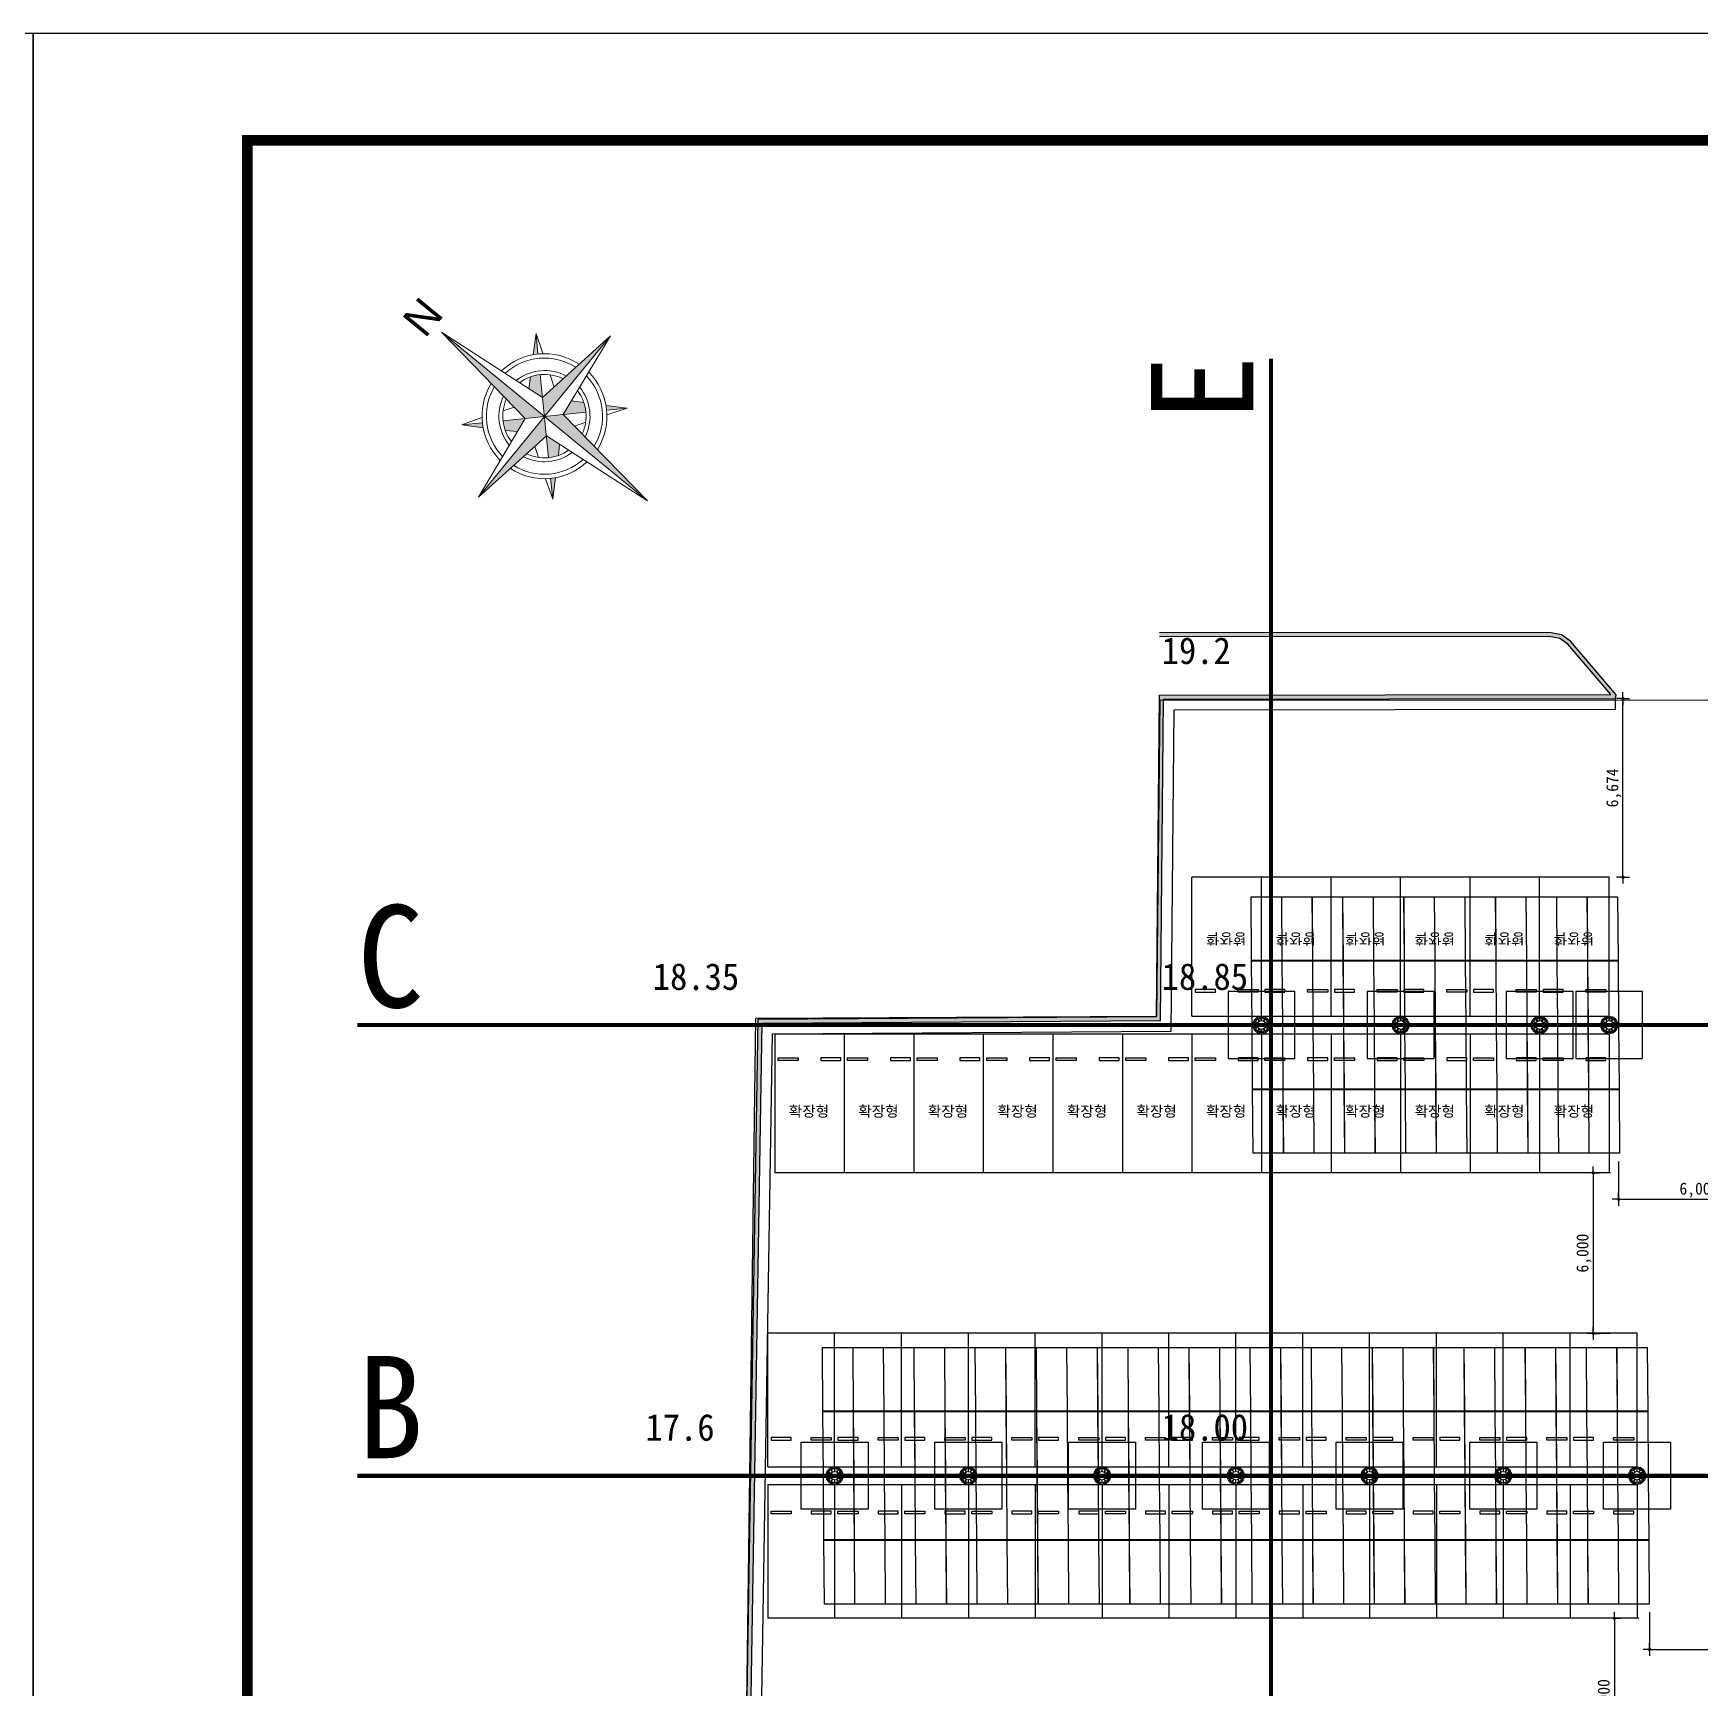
# Model space of a CAD drawing. Header units: millimetres. Extents: x 10297564 to 11610295, y -9287743 to -8409454.
# Drawn here: x 10549864 to 10612164, y -9230774 to -9168943 of the extents above; entities that cross this region are included whole.
import ezdxf
from ezdxf.enums import TextEntityAlignment as Align

# ---------------------------------------------------------------- set-up
doc = ezdxf.new("R2010")
doc.units = ezdxf.units.MM
doc.header["$LTSCALE"] = 100
for name, color, linetype, lineweight in [('Anchor Bolt', 2, 'Continuous', 0), ('BasePlate', 2, 'Continuous', 0), ('TITLE', 7, 'Continuous', 0)]:
    doc.layers.add(name, color=color, linetype=linetype, lineweight=lineweight)
for name, color, linetype in [('BOX', 7, 'Continuous'), ('BOX_Def', 8, 'Continuous'), ('CON', 2, 'Continuous'), ('E-BACK', 8, 'Continuous'), ('L형측구', 105, 'Continuous'), ('module', 5, 'Continuous'), ('PLATE', 6, 'Continuous'), ('TEX', 3, 'Continuous'), ('단면도', 140, 'Continuous'), ('지적', 6, 'Continuous'), ('표기', 6, 'Continuous'), ('현황선', 4, 'Continuous')]:
    doc.layers.add(name, color=color, linetype=linetype)
doc.styles.add('HL-S1', font='DotumChe.ttf')
doc.styles.add('KSHP', font='DotumChe.ttf')
doc.styles.get("Standard").update_dxf_attribs({"font": 'arial.ttf'})
doc.styles.add('각헤드라인엠', font='H2HDRM.TTF')
doc.dimstyles.new('HL-300', dxfattribs={"dimscale": 150, "dimtxt": 3, "dimasz": 0.8, "dimexe": 1.5, "dimexo": 2, "dimgap": 0.5, "dimtad": 1, "dimdec": 0, "dimzin": 0, "dimdsep": 46, "dimlunit": 6, "dimtxsty": 'HL-S1', "dimblk": 'HL-DOT', "dimcen": 1.5, "dimdle": 1.5, "dimclrd": 256, "dimclre": 256, "dimclrt": 3, "dimadec": 0, "dimazin": 0, "dimtfac": 1, "dimtdec": 0, "dimtix": 1, "dimtmove": 2, "dimatfit": 3, "dimldrblk": 'DOTSMALL', "dimfxl": 1.5, "dimtolj": 1, "dimtzin": 0, "dimlwd": -1, "dimarcsym": 0})

# ---------------------------------------------------------------- blocks, each defined once
blk = doc.blocks.new('A$C78AD5415')
at = {"layer": 'BOX', "const_width": 2}
blk.add_lwpolyline([(40, 20), (40, 574), (811, 574), (811, 20)], close=True, dxfattribs=at)
at = {"layer": 'BOX_Def'}
blk.add_lwpolyline([(0, 0), (841, 0), (841, 594), (0, 594)], close=True, dxfattribs=at)
blk = doc.blocks.new('ns')
h = blk.add_hatch(color=252)
h.dxf.hatch_style = 1
h.paths.add_polyline_path([(-129, 129), (0, 0), (0, 1244)])
h.paths.add_polyline_path([(-445, 377, -0.0207), (-413, 413), (-550, 550)])
h.paths.add_polyline_path([(-271, 108), (-129, 129), (-276, 276, 0.060161), (-333, 202)])
h.paths.add_polyline_path([(-974, 0), (-129, -129), (0, 0)])
h.paths.add_polyline_path([(974, 0), (125, 125), (0, 0)])
h.paths.add_polyline_path([(0, -1244), (125, -125), (0, 0)])
h.paths.add_polyline_path([(-274, -274, 0.060454), (-200, -331), (-112, -275), (-129, -129)])
h.paths.add_polyline_path([(-378, -441, -0.020641), (-413, -408), (-550, -550)])
h.paths.add_polyline_path([(276, -276, 0.059807), (334, -203), (272, -104), (125, -125)])
h.paths.add_polyline_path([(550, -550), (443, -381, -0.018915), (413, -413)])
h.paths.add_polyline_path([(278, 278, 0.059464), (205, 335), (109, 275), (125, 125)])
h.paths.add_polyline_path([(380, 447, -0.018981), (413, 417), (550, 550)])
at = {"lineweight": 0}
for points in [[(974, 0), (125, 125), (0, 1244), (-129, 129), (-974, 0), (-129, -129), (0, -1244), (125, -125)], [(550, 550), (413, 417)], [(550, -550), (413, -413)]]:
    blk.add_lwpolyline(points, close=True, dxfattribs=at)
for points in [[(0, 1244), (0, -1244)], [(-413, 413), (-550, 550), (-378, 446)], [(-550, 550), (-445, 377)], [(380, 447), (550, 550), (445, 383)], [(-203, 334), (-113, 275)], [(205, 335), (108, 275)], [(-333, 202), (-271, 108)], [(275, -275), (-276, 276)], [(278, 278), (-274, -274)], [(335, 205), (269, 104)], [(974, 0), (-974, 0)], [(-332, -199), (-274, -107)], [(334, -203), (272, -104)], [(-200, -331), (-113, -275)], [(202, -333), (108, -275)], [(-550, -550), (-444, -375)], [(-413, -408), (-550, -550), (-378, -441)], [(380, -443), (550, -550), (443, -381)]]:
    blk.add_lwpolyline(points, dxfattribs=at)
for radius, start, end in [(584, 97.7999, 174.2725), (543, 98.9028, 173.1682), (584, 5.4454, 82.9195), (543, 6.5027, 81.8922), (426, 103.3322, 168.7326), (390, 105.2678, 166.7943), (426, 10.7442, 77.774), (390, 12.5947, 75.9793), (584, 186.1795, 262.1474), (543, 187.3203, 261.0403), (426, 191.9064, 256.5934), (390, 193.9132, 254.6499), (584, 277.1311, 354.1034), (543, 278.1625, 353.01), (426, 282.2972, 348.6196), (390, 284.0994, 346.7018)]:
    blk.add_arc((2, 2), radius, start, end, dxfattribs=at)
at = {"insert": (0, 1469), "char_height": 292, "attachment_point": 5}
blk.add_mtext('N', dxfattribs=at)
blk = doc.blocks.new('HL-DOT')
at = {"color": 0, "linetype": 'ByBlock'}
for q in [(-2, 0), (0, 2), (0, -2), (2, 0)]:
    blk.add_line((0, 0), q, dxfattribs=at)
at = {"color": 0, "linetype": 'ByBlock', "const_width": 0.5}
blk.add_lwpolyline([(-0.25, 0, 1), (0.25, 0, 1)], format="xyb", close=True, dxfattribs=at)
blk = doc.blocks.new('*D889')
at = {"ltscale": 2, "transparency": 16777216}
blk.add_line((10609297, -9200362), (10609297, -9193928), dxfattribs=at)
at = {"linetype": 'Continuous', "lineweight": -2, "ltscale": 2, "transparency": 16777216}
for p, q in [((10609320, -9193808), (10609522, -9193808)), ((10609435, -9200482), (10609522, -9200482))]:
    blk.add_line(p, q, dxfattribs=at)
at = {"layer": 'defpoints', "color": 0, "linetype": 'Continuous', "ltscale": 2, "transparency": 16777216}
for p in [(10609020, -9193808), (10609297, -9193808), (10609135, -9200482)]:
    blk.add_point(p, dxfattribs=at)
at = {"linetype": 'Continuous', "ltscale": 2, "transparency": 16777216, "xscale": 120, "yscale": 120, "zscale": 120}
for p, rotation in [((10609297, -9193808), 90), ((10609297, -9200482), 270)]:
    blk.add_blockref('HL-DOT', p, dxfattribs=dict(at, rotation=rotation))
at = {"color": 3, "linetype": 'Continuous', "ltscale": 2, "transparency": 16777216, "insert": (10608954, -9197145), "char_height": 450, "attachment_point": 5, "rotation": 90, "style": 'HL-S1'}
blk.add_mtext('\\A1;6,674', dxfattribs=at)
blk = doc.blocks.new('_DotSmall')
at = {"color": 0, "linetype": 'ByBlock', "const_width": 0.5}
blk.add_lwpolyline([(-0.0625, 0, 1), (0.0625, 0, 1)], format="xyb", close=True, dxfattribs=at)
blk = doc.blocks.new('*D891')
at = {"linetype": 'Continuous', "lineweight": -2, "ltscale": 2, "transparency": 16777216}
for p, q in [((10615135, -9210734), (10615135, -9212746)), ((10609135, -9211103), (10609135, -9212746))]:
    blk.add_line(p, q, dxfattribs=at)
at = {"ltscale": 2, "transparency": 16777216}
blk.add_line((10609255, -9212521), (10615015, -9212521), dxfattribs=at)
at = {"layer": 'defpoints', "color": 0, "linetype": 'Continuous', "ltscale": 2, "transparency": 16777216}
for p in [(10609135, -9210803), (10615135, -9210434), (10615135, -9212521)]:
    blk.add_point(p, dxfattribs=at)
at = {"linetype": 'Continuous', "ltscale": 2, "transparency": 16777216, "xscale": 120, "yscale": 120, "zscale": 120, "rotation": 180}
blk.add_blockref('HL-DOT', (10609135, -9212521), dxfattribs=at)
at = {"linetype": 'Continuous', "ltscale": 2, "transparency": 16777216, "xscale": 120, "yscale": 120, "zscale": 120}
blk.add_blockref('HL-DOT', (10615135, -9212521), dxfattribs=at)
at = {"color": 3, "linetype": 'Continuous', "ltscale": 2, "transparency": 16777216, "insert": (10612135, -9212178), "char_height": 450, "attachment_point": 5, "style": 'HL-S1'}
blk.add_mtext('\\A1;6,000', dxfattribs=at)
blk = doc.blocks.new('*D892')
at = {"linetype": 'Continuous', "lineweight": -2, "ltscale": 2, "transparency": 16777216}
for p, q in [((10616290, -9227634), (10616290, -9229571)), ((10610290, -9227953), (10610290, -9229571))]:
    blk.add_line(p, q, dxfattribs=at)
at = {"ltscale": 2, "transparency": 16777216}
blk.add_line((10610410, -9229346), (10616170, -9229346), dxfattribs=at)
at = {"layer": 'defpoints', "color": 0, "linetype": 'Continuous', "ltscale": 2, "transparency": 16777216}
for p in [(10610290, -9227653), (10616290, -9227334), (10616290, -9229346)]:
    blk.add_point(p, dxfattribs=at)
at = {"linetype": 'Continuous', "ltscale": 2, "transparency": 16777216, "xscale": 120, "yscale": 120, "zscale": 120, "rotation": 180}
blk.add_blockref('HL-DOT', (10610290, -9229346), dxfattribs=at)
at = {"linetype": 'Continuous', "ltscale": 2, "transparency": 16777216, "xscale": 120, "yscale": 120, "zscale": 120}
blk.add_blockref('HL-DOT', (10616290, -9229346), dxfattribs=at)
at = {"color": 3, "linetype": 'Continuous', "ltscale": 2, "transparency": 16777216, "insert": (10613290, -9229003), "char_height": 450, "attachment_point": 5, "style": 'HL-S1'}
blk.add_mtext('\\A1;6,000', dxfattribs=at)
blk = doc.blocks.new('*D894')
at = {"linetype": 'Continuous', "lineweight": -2, "ltscale": 2, "transparency": 16777216}
for p, q in [((10608835, -9211532), (10607956, -9211532)), ((10608835, -9217532), (10607956, -9217532))]:
    blk.add_line(p, q, dxfattribs=at)
at = {"ltscale": 2, "transparency": 16777216}
blk.add_line((10608181, -9211652), (10608181, -9217412), dxfattribs=at)
at = {"layer": 'defpoints', "color": 0, "linetype": 'Continuous', "ltscale": 2, "transparency": 16777216}
for p in [(10609135, -9211532), (10608181, -9217532), (10609135, -9217532)]:
    blk.add_point(p, dxfattribs=at)
at = {"linetype": 'Continuous', "ltscale": 2, "transparency": 16777216, "xscale": 120, "yscale": 120, "zscale": 120}
for p, rotation in [((10608181, -9211532), 90), ((10608181, -9217532), 270)]:
    blk.add_blockref('HL-DOT', p, dxfattribs=dict(at, rotation=rotation))
at = {"color": 3, "linetype": 'Continuous', "ltscale": 2, "transparency": 16777216, "insert": (10607838, -9214532), "char_height": 450, "attachment_point": 5, "rotation": 90, "style": 'HL-S1'}
blk.add_mtext('\\A1;6,000', dxfattribs=at)
blk = doc.blocks.new('*D896')
at = {"linetype": 'Continuous', "lineweight": -2, "ltscale": 2, "transparency": 16777216}
for p, q in [((10609892, -9228182), (10608750, -9228182)), ((10609249, -9234182), (10608750, -9234182))]:
    blk.add_line(p, q, dxfattribs=at)
at = {"ltscale": 2, "transparency": 16777216}
blk.add_line((10608975, -9228302), (10608975, -9234062), dxfattribs=at)
at = {"layer": 'defpoints', "color": 0, "linetype": 'Continuous', "ltscale": 2, "transparency": 16777216}
for p in [(10610192, -9228182), (10608975, -9234182), (10609549, -9234182)]:
    blk.add_point(p, dxfattribs=at)
at = {"linetype": 'Continuous', "ltscale": 2, "transparency": 16777216, "xscale": 120, "yscale": 120, "zscale": 120}
for p, rotation in [((10608975, -9228182), 90), ((10608975, -9234182), 270)]:
    blk.add_blockref('HL-DOT', p, dxfattribs=dict(at, rotation=rotation))
at = {"color": 3, "linetype": 'Continuous', "ltscale": 2, "transparency": 16777216, "insert": (10608632, -9231182), "char_height": 450, "attachment_point": 5, "rotation": 90, "style": 'HL-S1'}
blk.add_mtext('\\A1;6,000', dxfattribs=at)
blk = doc.blocks.new('확장주차')
at = {"color": 8, "linetype": 'ByBlock', "ltscale": 1.8}
for p, q in [((11400182, -10181968), (11402782, -10181968)), ((11400182, -10181968), (11400182, -10187168)), ((11402782, -10181968), (11402782, -10187168)), ((11400307, -10182968), (11400307, -10182868)), ((11400307, -10182868), (11401057, -10182868)), ((11401057, -10182868), (11401057, -10182968)), ((11402657, -10182868), (11401907, -10182868)), ((11401907, -10182868), (11401907, -10182968)), ((11402657, -10182968), (11402657, -10182868)), ((11401057, -10182968), (11400307, -10182968)), ((11401907, -10182968), (11402657, -10182968)), ((11402782, -10187168), (11400182, -10187168))]:
    blk.add_line(p, q, dxfattribs=at)
at = {"layer": 'TEX', "color": 3, "style": '각헤드라인엠'}
blk.add_text('확장형', height=400, dxfattribs=at).set_placement((11401461, -10185068), align=Align.CENTER)
blk = doc.blocks.new('일반주차')
at = {"color": 8, "linetype": 'ByBlock', "ltscale": 1.8}
for p, q in [((10522570, -9706491), (10520070, -9706491)), ((10520070, -9711491), (10520070, -9706491)), ((10522570, -9711491), (10522570, -9706491)), ((10520945, -9710391), (10520195, -9710391)), ((10520195, -9710391), (10520195, -9710491)), ((10520195, -9710491), (10520945, -9710491)), ((10520945, -9710491), (10520945, -9710391)), ((10521695, -9710391), (10522445, -9710391)), ((10521695, -9710491), (10521695, -9710391)), ((10522445, -9710491), (10521695, -9710491)), ((10522445, -9710391), (10522445, -9710491)), ((10520070, -9711491), (10522570, -9711491))]:
    blk.add_line(p, q, dxfattribs=at)
blk = doc.blocks.new('ANCHOR_BOLT-PLAN-M24')
at = {"layer": 'E-BACK'}
for p, q in [((-26, 0), (26, 0)), ((-20, -4), (-18, 3)), ((0, 21), (-18, 10)), ((-18, 10), (-18, -10)), ((-13, 16), (-15, 12)), ((-13, 16), (-6, 17)), ((0, 26), (0, -26)), ((18, 10), (0, 21)), ((7, 20), (3, 19)), ((7, 20), (12, 14)), ((18, -10), (18, 10)), ((20, 4), (18, 7)), ((20, 4), (18, -3)), ((-20, -4), (-18, -7)), ((-18, -10), (0, -21)), ((-7, -20), (-12, -14)), ((-7, -20), (-3, -19)), ((0, -21), (18, -10)), ((13, -16), (6, -17)), ((13, -16), (15, -12))]:
    blk.add_line(p, q, dxfattribs=at)
for radius in [22, 12]:
    blk.add_circle((0, 0), radius, dxfattribs=at)
blk = doc.blocks.new('기초')
at = {"layer": 'BasePlate'}
for radius in [325, 159, 151]:
    blk.add_circle((10406084, -9713701), radius, dxfattribs=at)
at = {"layer": 'CON'}
blk.add_lwpolyline([(10404834, -9714951), (10407334, -9714951), (10407334, -9712451), (10404834, -9712451)], close=True, dxfattribs=at)
at = {"layer": 'PLATE'}
for points in [[(10405925, -9713695), (10405925, -9713707), (10405788, -9713707), (10405788, -9713695), (10405925, -9713695)], [(10405949, -9713616), (10405943, -9713627), (10405824, -9713558), (10405830, -9713548), (10405949, -9713616)], [(10405943, -9713775), (10405949, -9713786), (10405830, -9713854), (10405824, -9713844), (10405943, -9713775)], [(10406010, -9713560), (10405999, -9713566), (10405931, -9713447), (10405941, -9713441), (10406010, -9713560)], [(10406090, -9713542), (10406078, -9713542), (10406078, -9713405), (10406090, -9713405), (10406090, -9713542)], [(10406169, -9713566), (10406158, -9713560), (10406227, -9713441), (10406237, -9713447), (10406169, -9713566)], [(10406225, -9713627), (10406219, -9713616), (10406338, -9713548), (10406344, -9713558), (10406225, -9713627)], [(10406219, -9713786), (10406225, -9713775), (10406344, -9713844), (10406338, -9713854), (10406219, -9713786)], [(10406243, -9713707), (10406243, -9713695), (10406381, -9713695), (10406381, -9713707), (10406243, -9713707)], [(10405999, -9713836), (10406010, -9713842), (10405941, -9713961), (10405931, -9713955), (10405999, -9713836)], [(10406078, -9713860), (10406090, -9713860), (10406090, -9713997), (10406078, -9713997), (10406078, -9713860)], [(10406158, -9713842), (10406169, -9713836), (10406237, -9713955), (10406227, -9713961), (10406158, -9713842)]]:
    blk.add_lwpolyline(points, dxfattribs=at)
at = {"layer": 'Anchor Bolt'}
for p in [(10405814, -9713629), (10405814, -9713773), (10405886, -9713503), (10406012, -9713431), (10406157, -9713431), (10406282, -9713503), (10406355, -9713629), (10406355, -9713773), (10405886, -9713899), (10406012, -9713971), (10406157, -9713971), (10406282, -9713899)]:
    blk.add_blockref('ANCHOR_BOLT-PLAN-M24', p, dxfattribs=at)

msp = doc.modelspace()

# ---------------------------------------------------------------- hatches: boundary and pattern name
at = {"layer": '현황선'}
h = msp.add_hatch(color=8, dxfattribs=at)
h.dxf.hatch_style = 1
h.paths.add_polyline_path([(10578186.5, -9255710.1), (10578162.8, -9255562), (10578497.2, -9255508.5), (10578819.6, -9255320.4), (10580487.2, -9253428.1), (10576186.9, -9253376.6), (10576962.7, -9205788.4), (10591855.1, -9205687.9), (10591966.7, -9193680.5), (10608840.6, -9193658.2), (10607232.6, -9191769.1), (10606933.5, -9191562.1), (10606536.8, -9191491.1), (10591965.3, -9191500.3), (10591965.2, -9191350.3), (10606550, -9191341.1), (10606992.1, -9191420.2), (10607334.1, -9191657), (10609047.3, -9193669.5), (10609019.6, -9193807.9), (10592115.3, -9193830.3), (10592003.7, -9205836.9), (10577110.3, -9205937.4), (10576339.3, -9253228.5), (10580668.4, -9253280.3), (10580658.7, -9253460.5), (10578916.1, -9255437.7), (10578548.6, -9255652.2)])

# ---------------------------------------------------------------- linework, layer by layer
at = {"layer": 'L형측구', "color": 3}
msp.add_lwpolyline([(10578186.5, -9255710.1), (10578548.6, -9255652.2), (10578916.1, -9255437.7), (10580658.7, -9253460.5), (10580668.4, -9253280.3), (10580668.4, -9253280.3), (10576339.3, -9253228.5), (10577110.3, -9205937.4), (10592003.7, -9205836.9), (10592115.3, -9193830.3), (10609019.6, -9193807.9), (10609047.3, -9193669.5), (10607334.1, -9191657), (10606992.1, -9191420.2), (10606550, -9191341.1), (10591963.7, -9191350.3)], dxfattribs=at)
at = {"layer": 'module', "linetype": 'Continuous', "ltscale": 2}
for points in [[(10595395.7, -9201210.7), (10596528.2, -9201210.7), (10596546.2, -9203601.5), (10595413.7, -9203601.5), (10595395.7, -9201210.7)], [(10596538.2, -9201210.7), (10597670.7, -9201210.7), (10597688.6, -9203601.5), (10596556.1, -9203601.5), (10596538.2, -9201210.7)], [(10597680.7, -9201210.7), (10598813.2, -9201210.7), (10598831.1, -9203601.5), (10597698.6, -9203601.5), (10597680.7, -9201210.7)], [(10598823.2, -9201210.7), (10599955.7, -9201210.7), (10599973.6, -9203601.5), (10598841.1, -9203601.5), (10598823.2, -9201210.7)], [(10599965.6, -9201210.7), (10601098.1, -9201210.7), (10601116.1, -9203601.5), (10599983.6, -9203601.5), (10599965.6, -9201210.7)], [(10601108.1, -9201210.7), (10602240.6, -9201210.7), (10602258.6, -9203601.5), (10601126.1, -9203601.5), (10601108.1, -9201210.7)], [(10602250.6, -9201210.7), (10603383.1, -9201210.7), (10603401, -9203601.5), (10602268.6, -9203601.5), (10602250.6, -9201210.7)], [(10603393.1, -9201210.7), (10604525.6, -9201210.7), (10604543.5, -9203601.5), (10603411, -9203601.5), (10603393.1, -9201210.7)], [(10604535.6, -9201210.7), (10605668.1, -9201210.7), (10605686, -9203601.5), (10604553.5, -9203601.5), (10604535.6, -9201210.7)], [(10605678.1, -9201210.7), (10606810.5, -9201210.7), (10606828.5, -9203601.5), (10605696, -9203601.5), (10605678.1, -9201210.7)], [(10606820.5, -9201210.7), (10607953, -9201210.7), (10607971, -9203601.5), (10606838.5, -9203601.5), (10606820.5, -9201210.7)], [(10607963, -9201210.7), (10609095.5, -9201210.7), (10609113.5, -9203601.5), (10607981, -9203601.5), (10607963, -9201210.7)], [(10595413.7, -9203611.2), (10596546.2, -9203611.2), (10596564.2, -9206002), (10595431.7, -9206002), (10595413.7, -9203611.2)], [(10596556.2, -9203611.2), (10597688.7, -9203611.2), (10597706.7, -9206002), (10596574.2, -9206002), (10596556.2, -9203611.2)], [(10597698.7, -9203611.2), (10598831.2, -9203611.2), (10598849.1, -9206002), (10597716.7, -9206002), (10597698.7, -9203611.2)], [(10598841.2, -9203611.2), (10599973.7, -9203611.2), (10599991.6, -9206002), (10598859.1, -9206002), (10598841.2, -9203611.2)], [(10599983.7, -9203611.2), (10601116.2, -9203611.2), (10601134.1, -9206002), (10600001.6, -9206002), (10599983.7, -9203611.2)], [(10601126.1, -9203611.2), (10602258.6, -9203611.2), (10602276.6, -9206002), (10601144.1, -9206002), (10601126.1, -9203611.2)], [(10602268.6, -9203611.2), (10603401.1, -9203611.2), (10603419.1, -9206002), (10602286.6, -9206002), (10602268.6, -9203611.2)], [(10603411.1, -9203611.2), (10604543.6, -9203611.2), (10604561.5, -9206002), (10603429.1, -9206002), (10603411.1, -9203611.2)], [(10604553.6, -9203611.2), (10605686.1, -9203611.2), (10605704, -9206002), (10604571.5, -9206002), (10604553.6, -9203611.2)], [(10605696.1, -9203611.2), (10606828.6, -9203611.2), (10606846.5, -9206002), (10605714, -9206002), (10605696.1, -9203611.2)], [(10606838.6, -9203611.2), (10607971, -9203611.2), (10607989, -9206002), (10606856.5, -9206002), (10606838.6, -9203611.2)], [(10607981, -9203611.2), (10609113.5, -9203611.2), (10609131.5, -9206002), (10607999, -9206002), (10607981, -9203611.2)], [(10595431.8, -9206011.7), (10596564.2, -9206011.7), (10596582.2, -9208402.5), (10595449.7, -9208402.5), (10595431.8, -9206011.7)], [(10596574.2, -9206011.7), (10597706.7, -9206011.7), (10597724.7, -9208402.5), (10596592.2, -9208402.5), (10596574.2, -9206011.7)], [(10597716.7, -9206011.7), (10598849.2, -9206011.7), (10598867.2, -9208402.5), (10597734.7, -9208402.5), (10597716.7, -9206011.7)], [(10598859.2, -9206011.7), (10599991.7, -9206011.7), (10600009.6, -9208402.5), (10598877.2, -9208402.5), (10598859.2, -9206011.7)], [(10600001.7, -9206011.7), (10601134.2, -9206011.7), (10601152.1, -9208402.5), (10600019.6, -9208402.5), (10600001.7, -9206011.7)], [(10601144.2, -9206011.7), (10602276.7, -9206011.7), (10602294.6, -9208402.5), (10601162.1, -9208402.5), (10601144.2, -9206011.7)], [(10602286.7, -9206011.7), (10603419.1, -9206011.7), (10603437.1, -9208402.5), (10602304.6, -9208402.5), (10602286.7, -9206011.7)], [(10603429.1, -9206011.7), (10604561.6, -9206011.7), (10604579.6, -9208402.5), (10603447.1, -9208402.5), (10603429.1, -9206011.7)], [(10604571.6, -9206011.7), (10605704.1, -9206011.7), (10605722, -9208402.5), (10604589.6, -9208402.5), (10604571.6, -9206011.7)], [(10605714.1, -9206011.7), (10606846.6, -9206011.7), (10606864.5, -9208402.5), (10605732, -9208402.5), (10605714.1, -9206011.7)], [(10606856.6, -9206011.7), (10607989.1, -9206011.7), (10608007, -9208402.5), (10606874.5, -9208402.5), (10606856.6, -9206011.7)], [(10607999.1, -9206011.7), (10609131.5, -9206011.7), (10609149.5, -9208402.5), (10608017, -9208402.5), (10607999.1, -9206011.7)], [(10595449.8, -9208412.2), (10596582.3, -9208412.2), (10596600.2, -9210803), (10595467.7, -9210803), (10595449.8, -9208412.2)], [(10596592.3, -9208412.2), (10597724.7, -9208412.2), (10597742.7, -9210803), (10596610.2, -9210803), (10596592.3, -9208412.2)], [(10597734.7, -9208412.2), (10598867.2, -9208412.2), (10598885.2, -9210803), (10597752.7, -9210803), (10597734.7, -9208412.2)], [(10598877.2, -9208412.2), (10600009.7, -9208412.2), (10600027.7, -9210803), (10598895.2, -9210803), (10598877.2, -9208412.2)], [(10600019.7, -9208412.2), (10601152.2, -9208412.2), (10601170.1, -9210803), (10600037.7, -9210803), (10600019.7, -9208412.2)], [(10601162.2, -9208412.2), (10602294.7, -9208412.2), (10602312.6, -9210803), (10601180.1, -9210803), (10601162.2, -9208412.2)], [(10602304.7, -9208412.2), (10603437.2, -9208412.2), (10603455.1, -9210803), (10602322.6, -9210803), (10602304.7, -9208412.2)], [(10603447.2, -9208412.2), (10604579.6, -9208412.2), (10604597.6, -9210803), (10603465.1, -9210803), (10603447.2, -9208412.2)], [(10604589.6, -9208412.2), (10605722.1, -9208412.2), (10605740.1, -9210803), (10604607.6, -9210803), (10604589.6, -9208412.2)], [(10605732.1, -9208412.2), (10606864.6, -9208412.2), (10606882.5, -9210803), (10605750.1, -9210803), (10605732.1, -9208412.2)], [(10606874.6, -9208412.2), (10608007.1, -9208412.2), (10608025, -9210803), (10606892.5, -9210803), (10606874.6, -9208412.2)], [(10608017.1, -9208412.2), (10609149.6, -9208412.2), (10609167.5, -9210803), (10608035, -9210803), (10608017.1, -9208412.2)], [(10579366.9, -9218054.6), (10580499.4, -9218054.6), (10580517.3, -9220445.4), (10579384.9, -9220445.4), (10579366.9, -9218054.6)], [(10580509.4, -9218054.6), (10581641.9, -9218054.6), (10581659.8, -9220445.4), (10580527.3, -9220445.4), (10580509.4, -9218054.6)], [(10581651.9, -9218054.6), (10582784.4, -9218054.6), (10582802.3, -9220445.4), (10581669.8, -9220445.4), (10581651.9, -9218054.6)], [(10582794.4, -9218054.6), (10583926.8, -9218054.6), (10583944.8, -9220445.4), (10582812.3, -9220445.4), (10582794.4, -9218054.6)], [(10583936.8, -9218054.6), (10585069.3, -9218054.6), (10585087.3, -9220445.4), (10583954.8, -9220445.4), (10583936.8, -9218054.6)], [(10585079.3, -9218054.6), (10586211.8, -9218054.6), (10586229.8, -9220445.4), (10585097.3, -9220445.4), (10585079.3, -9218054.6)], [(10586221.8, -9218054.6), (10587354.3, -9218054.6), (10587372.2, -9220445.4), (10586239.8, -9220445.4), (10586221.8, -9218054.6)], [(10587364.3, -9218054.6), (10588496.8, -9218054.6), (10588514.7, -9220445.4), (10587382.2, -9220445.4), (10587364.3, -9218054.6)], [(10588506.8, -9218054.6), (10589639.3, -9218054.6), (10589657.2, -9220445.4), (10588524.7, -9220445.4), (10588506.8, -9218054.6)], [(10589649.2, -9218054.6), (10590781.7, -9218054.6), (10590799.7, -9220445.4), (10589667.2, -9220445.4), (10589649.2, -9218054.6)], [(10590791.7, -9218054.6), (10591924.2, -9218054.6), (10591942.2, -9220445.4), (10590809.7, -9220445.4), (10590791.7, -9218054.6)], [(10591934.2, -9218054.6), (10593066.7, -9218054.6), (10593084.6, -9220445.4), (10591952.2, -9220445.4), (10591934.2, -9218054.6)], [(10593076.7, -9218054.6), (10594209.2, -9218054.6), (10594227.1, -9220445.4), (10593094.6, -9220445.4), (10593076.7, -9218054.6)], [(10594219.2, -9218054.6), (10595351.7, -9218054.6), (10595369.6, -9220445.4), (10594237.1, -9220445.4), (10594219.2, -9218054.6)], [(10595361.7, -9218054.6), (10596494.1, -9218054.6), (10596512.1, -9220445.4), (10595379.6, -9220445.4), (10595361.7, -9218054.6)], [(10596504.1, -9218054.6), (10597636.6, -9218054.6), (10597654.6, -9220445.4), (10596522.1, -9220445.4), (10596504.1, -9218054.6)], [(10597646.6, -9218054.6), (10598779.1, -9218054.6), (10598797.1, -9220445.4), (10597664.6, -9220445.4), (10597646.6, -9218054.6)], [(10598789.1, -9218054.6), (10599921.6, -9218054.6), (10599939.5, -9220445.4), (10598807.1, -9220445.4), (10598789.1, -9218054.6)], [(10599931.6, -9218054.6), (10601064.1, -9218054.6), (10601082, -9220445.4), (10599949.5, -9220445.4), (10599931.6, -9218054.6)], [(10601074.1, -9218054.6), (10602206.6, -9218054.6), (10602224.5, -9220445.4), (10601092, -9220445.4), (10601074.1, -9218054.6)], [(10602216.5, -9218054.6), (10603349, -9218054.6), (10603367, -9220445.4), (10602234.5, -9220445.4), (10602216.5, -9218054.6)], [(10603359, -9218054.6), (10604491.5, -9218054.6), (10604509.5, -9220445.4), (10603377, -9220445.4), (10603359, -9218054.6)], [(10604501.5, -9218054.6), (10605634, -9218054.6), (10605651.9, -9220445.4), (10604519.5, -9220445.4), (10604501.5, -9218054.6)], [(10605644, -9218054.6), (10606776.5, -9218054.6), (10606794.4, -9220445.4), (10605661.9, -9220445.4), (10605644, -9218054.6)], [(10606786.5, -9218054.6), (10607919, -9218054.6), (10607936.9, -9220445.4), (10606804.4, -9220445.4), (10606786.5, -9218054.6)], [(10607929, -9218054.6), (10609061.4, -9218054.6), (10609079.4, -9220445.4), (10607946.9, -9220445.4), (10607929, -9218054.6)], [(10609071.4, -9218054.6), (10610203.9, -9218054.6), (10610221.9, -9220445.4), (10609089.4, -9220445.4), (10609071.4, -9218054.6)], [(10579384.9, -9220455.1), (10580517.4, -9220455.1), (10580535.4, -9222846), (10579402.9, -9222846), (10579384.9, -9220455.1)], [(10580527.4, -9220455.1), (10581659.9, -9220455.1), (10581677.8, -9222846), (10580545.4, -9222846), (10580527.4, -9220455.1)], [(10581669.9, -9220455.1), (10582802.4, -9220455.1), (10582820.3, -9222846), (10581687.8, -9222846), (10581669.9, -9220455.1)], [(10582812.4, -9220455.1), (10583944.9, -9220455.1), (10583962.8, -9222846), (10582830.3, -9222846), (10582812.4, -9220455.1)], [(10583954.9, -9220455.1), (10585087.3, -9220455.1), (10585105.3, -9222846), (10583972.8, -9222846), (10583954.9, -9220455.1)], [(10585097.3, -9220455.1), (10586229.8, -9220455.1), (10586247.8, -9222846), (10585115.3, -9222846), (10585097.3, -9220455.1)], [(10586239.8, -9220455.1), (10587372.3, -9220455.1), (10587390.3, -9222846), (10586257.8, -9222846), (10586239.8, -9220455.1)], [(10587382.3, -9220455.1), (10588514.8, -9220455.1), (10588532.7, -9222846), (10587400.3, -9222846), (10587382.3, -9220455.1)], [(10588524.8, -9220455.1), (10589657.3, -9220455.1), (10589675.2, -9222846), (10588542.7, -9222846), (10588524.8, -9220455.1)], [(10589667.3, -9220455.1), (10590799.8, -9220455.1), (10590817.7, -9222846), (10589685.2, -9222846), (10589667.3, -9220455.1)], [(10590809.8, -9220455.1), (10591942.2, -9220455.1), (10591960.2, -9222846), (10590827.7, -9222846), (10590809.8, -9220455.1)], [(10591952.2, -9220455.1), (10593084.7, -9220455.1), (10593102.7, -9222846), (10591970.2, -9222846), (10591952.2, -9220455.1)], [(10593094.7, -9220455.1), (10594227.2, -9220455.1), (10594245.1, -9222846), (10593112.7, -9222846), (10593094.7, -9220455.1)], [(10594237.2, -9220455.1), (10595369.7, -9220455.1), (10595387.6, -9222846), (10594255.1, -9222846), (10594237.2, -9220455.1)], [(10595379.7, -9220455.1), (10596512.2, -9220455.1), (10596530.1, -9222846), (10595397.6, -9222846), (10595379.7, -9220455.1)], [(10596522.2, -9220455.1), (10597654.6, -9220455.1), (10597672.6, -9222846), (10596540.1, -9222846), (10596522.2, -9220455.1)], [(10597664.6, -9220455.1), (10598797.1, -9220455.1), (10598815.1, -9222846), (10597682.6, -9222846), (10597664.6, -9220455.1)], [(10598807.1, -9220455.1), (10599939.6, -9220455.1), (10599957.6, -9222846), (10598825.1, -9222846), (10598807.1, -9220455.1)], [(10599949.6, -9220455.1), (10601082.1, -9220455.1), (10601100, -9222846), (10599967.6, -9222846), (10599949.6, -9220455.1)], [(10601092.1, -9220455.1), (10602224.6, -9220455.1), (10602242.5, -9222846), (10601110, -9222846), (10601092.1, -9220455.1)], [(10602234.6, -9220455.1), (10603367.1, -9220455.1), (10603385, -9222846), (10602252.5, -9222846), (10602234.6, -9220455.1)], [(10603377.1, -9220455.1), (10604509.5, -9220455.1), (10604527.5, -9222846), (10603395, -9222846), (10603377.1, -9220455.1)], [(10604519.5, -9220455.1), (10605652, -9220455.1), (10605670, -9222846), (10604537.5, -9222846), (10604519.5, -9220455.1)], [(10605662, -9220455.1), (10606794.5, -9220455.1), (10606812.4, -9222846), (10605680, -9222846), (10605662, -9220455.1)], [(10606804.5, -9220455.1), (10607937, -9220455.1), (10607954.9, -9222846), (10606822.4, -9222846), (10606804.5, -9220455.1)], [(10607947, -9220455.1), (10609079.5, -9220455.1), (10609097.4, -9222846), (10607964.9, -9222846), (10607947, -9220455.1)], [(10609089.5, -9220455.1), (10610221.9, -9220455.1), (10610239.9, -9222846), (10609107.4, -9222846), (10609089.5, -9220455.1)], [(10579403, -9222855.7), (10580535.4, -9222855.7), (10580553.4, -9225246.5), (10579420.9, -9225246.5), (10579403, -9222855.7)], [(10580545.4, -9222855.7), (10581677.9, -9222855.7), (10581695.9, -9225246.5), (10580563.4, -9225246.5), (10580545.4, -9222855.7)], [(10581687.9, -9222855.7), (10582820.4, -9222855.7), (10582838.3, -9225246.5), (10581705.9, -9225246.5), (10581687.9, -9222855.7)], [(10582830.4, -9222855.7), (10583962.9, -9222855.7), (10583980.8, -9225246.5), (10582848.3, -9225246.5), (10582830.4, -9222855.7)], [(10583972.9, -9222855.7), (10585105.4, -9222855.7), (10585123.3, -9225246.5), (10583990.8, -9225246.5), (10583972.9, -9222855.7)], [(10585115.4, -9222855.7), (10586247.8, -9222855.7), (10586265.8, -9225246.5), (10585133.3, -9225246.5), (10585115.4, -9222855.7)], [(10586257.8, -9222855.7), (10587390.3, -9222855.7), (10587408.3, -9225246.5), (10586275.8, -9225246.5), (10586257.8, -9222855.7)], [(10587400.3, -9222855.7), (10588532.8, -9222855.7), (10588550.8, -9225246.5), (10587418.3, -9225246.5), (10587400.3, -9222855.7)], [(10588542.8, -9222855.7), (10589675.3, -9222855.7), (10589693.2, -9225246.5), (10588560.8, -9225246.5), (10588542.8, -9222855.7)], [(10589685.3, -9222855.7), (10590817.8, -9222855.7), (10590835.7, -9225246.5), (10589703.2, -9225246.5), (10589685.3, -9222855.7)], [(10590827.8, -9222855.7), (10591960.3, -9222855.7), (10591978.2, -9225246.5), (10590845.7, -9225246.5), (10590827.8, -9222855.7)], [(10591970.3, -9222855.7), (10593102.7, -9222855.7), (10593120.7, -9225246.5), (10591988.2, -9225246.5), (10591970.3, -9222855.7)], [(10593112.7, -9222855.7), (10594245.2, -9222855.7), (10594263.2, -9225246.5), (10593130.7, -9225246.5), (10593112.7, -9222855.7)], [(10594255.2, -9222855.7), (10595387.7, -9222855.7), (10595405.6, -9225246.5), (10594273.2, -9225246.5), (10594255.2, -9222855.7)], [(10595397.7, -9222855.7), (10596530.2, -9222855.7), (10596548.1, -9225246.5), (10595415.6, -9225246.5), (10595397.7, -9222855.7)], [(10596540.2, -9222855.7), (10597672.7, -9222855.7), (10597690.6, -9225246.5), (10596558.1, -9225246.5), (10596540.2, -9222855.7)], [(10597682.7, -9222855.7), (10598815.1, -9222855.7), (10598833.1, -9225246.5), (10597700.6, -9225246.5), (10597682.7, -9222855.7)], [(10598825.1, -9222855.7), (10599957.6, -9222855.7), (10599975.6, -9225246.5), (10598843.1, -9225246.5), (10598825.1, -9222855.7)], [(10599967.6, -9222855.7), (10601100.1, -9222855.7), (10601118.1, -9225246.5), (10599985.6, -9225246.5), (10599967.6, -9222855.7)], [(10601110.1, -9222855.7), (10602242.6, -9222855.7), (10602260.5, -9225246.5), (10601128.1, -9225246.5), (10601110.1, -9222855.7)], [(10602252.6, -9222855.7), (10603385.1, -9222855.7), (10603403, -9225246.5), (10602270.5, -9225246.5), (10602252.6, -9222855.7)], [(10603395.1, -9222855.7), (10604527.6, -9222855.7), (10604545.5, -9225246.5), (10603413, -9225246.5), (10603395.1, -9222855.7)], [(10604537.6, -9222855.7), (10605670, -9222855.7), (10605688, -9225246.5), (10604555.5, -9225246.5), (10604537.6, -9222855.7)], [(10605680, -9222855.7), (10606812.5, -9222855.7), (10606830.5, -9225246.5), (10605698, -9225246.5), (10605680, -9222855.7)], [(10606822.5, -9222855.7), (10607955, -9222855.7), (10607972.9, -9225246.5), (10606840.5, -9225246.5), (10606822.5, -9222855.7)], [(10607965, -9222855.7), (10609097.5, -9222855.7), (10609115.4, -9225246.5), (10607982.9, -9225246.5), (10607965, -9222855.7)], [(10609107.5, -9222855.7), (10610240, -9222855.7), (10610257.9, -9225246.5), (10609125.4, -9225246.5), (10609107.5, -9222855.7)], [(10579421, -9225256.2), (10580553.5, -9225256.2), (10580571.4, -9227647), (10579438.9, -9227647), (10579421, -9225256.2)], [(10580563.5, -9225256.2), (10581695.9, -9225256.2), (10581713.9, -9227647), (10580581.4, -9227647), (10580563.5, -9225256.2)], [(10581705.9, -9225256.2), (10582838.4, -9225256.2), (10582856.4, -9227647), (10581723.9, -9227647), (10581705.9, -9225256.2)], [(10582848.4, -9225256.2), (10583980.9, -9225256.2), (10583998.8, -9227647), (10582866.4, -9227647), (10582848.4, -9225256.2)], [(10583990.9, -9225256.2), (10585123.4, -9225256.2), (10585141.3, -9227647), (10584008.8, -9227647), (10583990.9, -9225256.2)], [(10585133.4, -9225256.2), (10586265.9, -9225256.2), (10586283.8, -9227647), (10585151.3, -9227647), (10585133.4, -9225256.2)], [(10586275.9, -9225256.2), (10587408.3, -9225256.2), (10587426.3, -9227647), (10586293.8, -9227647), (10586275.9, -9225256.2)], [(10587418.3, -9225256.2), (10588550.8, -9225256.2), (10588568.8, -9227647), (10587436.3, -9227647), (10587418.3, -9225256.2)], [(10588560.8, -9225256.2), (10589693.3, -9225256.2), (10589711.3, -9227647), (10588578.8, -9227647), (10588560.8, -9225256.2)], [(10589703.3, -9225256.2), (10590835.8, -9225256.2), (10590853.7, -9227647), (10589721.3, -9227647), (10589703.3, -9225256.2)], [(10590845.8, -9225256.2), (10591978.3, -9225256.2), (10591996.2, -9227647), (10590863.7, -9227647), (10590845.8, -9225256.2)], [(10591988.3, -9225256.2), (10593120.8, -9225256.2), (10593138.7, -9227647), (10592006.2, -9227647), (10591988.3, -9225256.2)], [(10593130.8, -9225256.2), (10594263.2, -9225256.2), (10594281.2, -9227647), (10593148.7, -9227647), (10593130.8, -9225256.2)], [(10594273.2, -9225256.2), (10595405.7, -9225256.2), (10595423.7, -9227647), (10594291.2, -9227647), (10594273.2, -9225256.2)], [(10595415.7, -9225256.2), (10596548.2, -9225256.2), (10596566.1, -9227647), (10595433.7, -9227647), (10595415.7, -9225256.2)], [(10596558.2, -9225256.2), (10597690.7, -9225256.2), (10597708.6, -9227647), (10596576.1, -9227647), (10596558.2, -9225256.2)], [(10597700.7, -9225256.2), (10598833.2, -9225256.2), (10598851.1, -9227647), (10597718.6, -9227647), (10597700.7, -9225256.2)], [(10598843.2, -9225256.2), (10599975.6, -9225256.2), (10599993.6, -9227647), (10598861.1, -9227647), (10598843.2, -9225256.2)], [(10599985.6, -9225256.2), (10601118.1, -9225256.2), (10601136.1, -9227647), (10600003.6, -9227647), (10599985.6, -9225256.2)], [(10601128.1, -9225256.2), (10602260.6, -9225256.2), (10602278.6, -9227647), (10601146.1, -9227647), (10601128.1, -9225256.2)], [(10602270.6, -9225256.2), (10603403.1, -9225256.2), (10603421, -9227647), (10602288.6, -9227647), (10602270.6, -9225256.2)], [(10603413.1, -9225256.2), (10604545.6, -9225256.2), (10604563.5, -9227647), (10603431, -9227647), (10603413.1, -9225256.2)], [(10604555.6, -9225256.2), (10605688.1, -9225256.2), (10605706, -9227647), (10604573.5, -9227647), (10604555.6, -9225256.2)], [(10605698.1, -9225256.2), (10606830.5, -9225256.2), (10606848.5, -9227647), (10605716, -9227647), (10605698.1, -9225256.2)], [(10606840.5, -9225256.2), (10607973, -9225256.2), (10607991, -9227647), (10606858.5, -9227647), (10606840.5, -9225256.2)], [(10607983, -9225256.2), (10609115.5, -9225256.2), (10609133.4, -9227647), (10608001, -9227647), (10607983, -9225256.2)], [(10609125.5, -9225256.2), (10610258, -9225256.2), (10610275.9, -9227647), (10609143.4, -9227647), (10609125.5, -9225256.2)]]:
    msp.add_lwpolyline(points, dxfattribs=at)
at = {"layer": '단면도', "const_width": 150}
for points in [[(10596134.6, -9181104.8), (10596134.6, -9262774.6)], [(10658175.9, -9206006.9), (10561979.9, -9206006.9)], [(10658175.9, -9222856.9), (10561979.9, -9222856.9)]]:
    msp.add_lwpolyline(points, dxfattribs=at)
at = {"layer": '지적'}
msp.add_lwpolyline([(10576252.8, -9253162.5), (10576876.4, -9205752.3), (10591872, -9205679.3), (10591991, -9193848.3), (10640320.9, -9193867.2), (10648572.5, -9201675.3), (10648076.4, -9247253.3), (10642348.4, -9253162.5), (10576252.8, -9253162.5)], close=True, dxfattribs=at)
at = {"layer": '현황선', "color": 3}
for points in [[(10578162.8, -9255562), (10578497.2, -9255508.5), (10578819.6, -9255320.4), (10580487.2, -9253428.1), (10576186.9, -9253376.6), (10576962.7, -9205788.4), (10591855.1, -9205687.9), (10591966.7, -9193680.5), (10608840.6, -9193658.2), (10607232.6, -9191769.1), (10606933.5, -9191562.1), (10606536.8, -9191491.1), (10591965.3, -9191500.3)], [(10580668.4, -9253280.3), (10580673.2, -9252880.3), (10576745.8, -9252833.3), (10577503.9, -9206334.8), (10592400, -9206234.2), (10592511.6, -9194229.8), (10609020.1, -9194207.9), (10609019.6, -9193807.9)]]:
    msp.add_lwpolyline(points, dxfattribs=at)

# ---------------------------------------------------------------- block references
at = {"xscale": 4.000000000000008, "yscale": 4.000000000000008, "zscale": 4.000000000000008, "rotation": 50.77074029816983}
msp.add_blockref('ns', (10568974.7, -9183263.2), dxfattribs=at)
at = {"linetype": 'Continuous', "xscale": -1, "rotation": 180}
for name, p in [('확장주차', (-807000.3, -19387649.4)), ('확장주차', (-804400.3, -19387649.4)), ('확장주차', (-801800.3, -19387649.4)), ('확장주차', (-799200.3, -19387649.4)), ('확장주차', (-796600.3, -19387649.4)), ('확장주차', (-794000.3, -19387649.4)), ('일반주차', (57251.9, -18934666.7)), ('일반주차', (59751.9, -18934666.7)), ('일반주차', (62251.9, -18934666.7)), ('일반주차', (64751.9, -18934666.7)), ('일반주차', (67251.9, -18934666.7)), ('일반주차', (69751.9, -18934666.7)), ('일반주차', (72251.9, -18934666.7)), ('일반주차', (74751.9, -18934666.7)), ('일반주차', (77251.9, -18934666.7)), ('일반주차', (79751.9, -18934666.7)), ('일반주차', (82251.9, -18934666.7)), ('일반주차', (84751.9, -18934666.7)), ('일반주차', (87251.9, -18934666.7))]:
    msp.add_blockref(name, p, dxfattribs=at)
at = {"linetype": 'Continuous'}
for name, p in [('기초', (189697.6, 507694.1)), ('기초', (194897.6, 507694.1)), ('기초', (200097.6, 507694.1)), ('기초', (202697.6, 507694.1)), ('확장주차', (-822600.3, 975635.7)), ('확장주차', (-820000.3, 975635.7)), ('확장주차', (-817400.3, 975635.7)), ('확장주차', (-814800.3, 975635.7)), ('확장주차', (-812200.3, 975635.7)), ('확장주차', (-809600.3, 975635.7)), ('확장주차', (-807000.3, 975635.7)), ('확장주차', (-804400.3, 975635.7)), ('확장주차', (-801800.3, 975635.7)), ('확장주차', (-799200.3, 975635.7)), ('확장주차', (-796600.3, 975635.7)), ('확장주차', (-794000.3, 975635.7)), ('일반주차', (57251.9, 488965.1)), ('일반주차', (59751.9, 488965.1)), ('일반주차', (62251.9, 488965.1)), ('일반주차', (64751.9, 488965.1)), ('일반주차', (67251.9, 488965.1)), ('일반주차', (69751.9, 488965.1)), ('일반주차', (72251.9, 488965.1)), ('일반주차', (74751.9, 488965.1)), ('일반주차', (77251.9, 488965.1)), ('일반주차', (79751.9, 488965.1)), ('일반주차', (82251.9, 488965.1)), ('일반주차', (84751.9, 488965.1)), ('일반주차', (87251.9, 488965.1))]:
    msp.add_blockref(name, p, dxfattribs=at)
at = {"linetype": 'Continuous', "xscale": -1}
for p in [(20985905.5, 490850.2), (20990905.5, 490850.2), (20995905.5, 490850.2), (21000905.5, 490850.2), (21005905.5, 490850.2), (21010905.5, 490850.2), (21015905.5, 490850.2)]:
    msp.add_blockref('기초', p, dxfattribs=at)
at = {"layer": 'TITLE', "color": 4, "xscale": 200, "yscale": 200, "zscale": 200}
for p in [(10381664, -9287743.3), (10549864, -9287743.3)]:
    msp.add_blockref('A$C78AD5415', p, dxfattribs=at)

# ---------------------------------------------------------------- texts
at = {"layer": '단면도', "style": 'KSHP'}
msp.add_text('E', height=3821.9, rotation=90, dxfattribs=at).set_placement((10595474.9, -9183443.3))
for s, p in [('C', (10561979.9, -9205347.1)), ('B', (10561979.9, -9222197.1))]:
    msp.add_text(s, height=3821.9, dxfattribs=at).set_placement(p)
at = {"layer": '표기', "color": 4, "style": 'KSHP'}
for s, p in [('19.2', (10592049, -9192513.8)), ('18.35', (10573023.5, -9204695.7)), ('18.85', (10592049, -9204695.7)), ('17.6', (10572748.8, -9221545.7)), ('18.00', (10592049, -9221545.7))]:
    msp.add_text(s, height=1000, dxfattribs=at).set_placement(p)

# ---------------------------------------------------------------- dimensions: what is measured, and where the dimension line sits
at = {"linetype": 'Continuous', "ltscale": 2}
for base, p1, p2, picture, middle in [((10609296.5, -9193807.9), (10609134.6, -9200481.9), (10609019.6, -9193807.9), '*D889', (10608953.7, -9197144.9)), ((10608181.1, -9217531.9), (10609134.6, -9211531.9), (10609134.6, -9217531.9), '*D894', (10607838.3, -9214531.9)), ((10608975, -9234181.9), (10610192.5, -9228181.9), (10609548.7, -9234181.9), '*D896', (10608632.1, -9231181.9))]:
    dim = msp.add_linear_dim(base=base, p1=p1, p2=p2, angle=90, dimstyle='HL-300', dxfattribs=at)
    dim.commit()
    dim.dimension.update_dxf_attribs({"geometry": picture, "text_midpoint": middle})
for base, p1, p2, picture, middle in [((10615134.6, -9212521.3), (10609134.6, -9210803), (10615134.6, -9210434), '*D891', (10612134.6, -9212178.5)), ((10616289.9, -9229345.8), (10610289.9, -9227653), (10616289.9, -9227334), '*D892', (10613289.9, -9229003))]:
    dim = msp.add_linear_dim(base=base, p1=p1, p2=p2, dimstyle='HL-300', dxfattribs=at)
    dim.commit()
    dim.dimension.update_dxf_attribs({"geometry": picture, "text_midpoint": middle})

doc.saveas('drawing.dxf')
